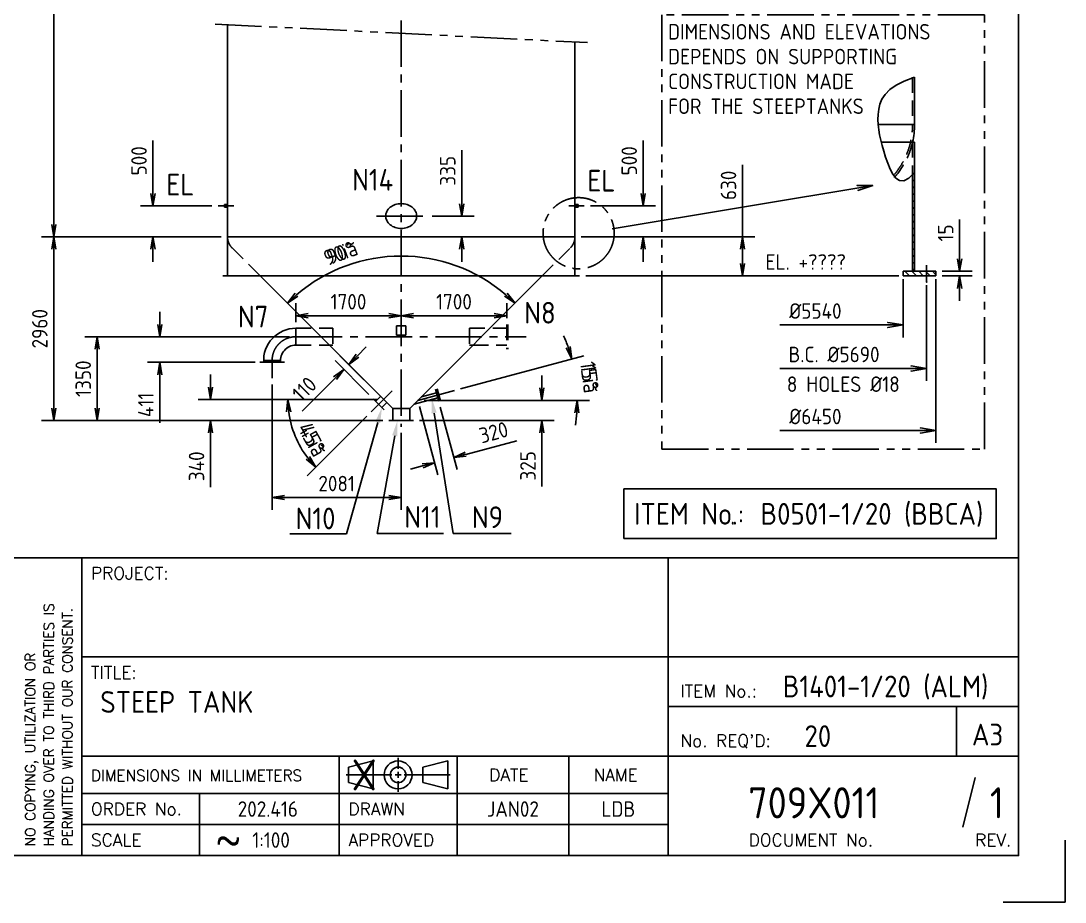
# Model space of a CAD drawing. Header units: millimetres. Extents: x -403 to 29700, y 0 to 42000.
# Drawn here: x 12870 to 29700, y 0 to 14200 of the extents above; entities that cross this region are included whole.
import ezdxf
from ezdxf.enums import TextEntityAlignment as Align

# ---------------------------------------------------------------- set-up
doc = ezdxf.new("R2010")
doc.units = ezdxf.units.MM
doc.header["$LTSCALE"] = 25
doc.header["$MEASUREMENT"] = 0
for name, pattern in [('CENTER', [45, 30, -5, 5, -5]), ('DASHED', [15, 10, -5]), ('PHANTOM', [55, 30, -5, 5, -5, 5, -5])]:
    doc.linetypes.add(name, pattern=pattern)
doc.layers.get('0').update_dxf_attribs({"color": 1})
for name, color, linetype in [('11', 7, 'Continuous'), ('21', 3, 'Continuous'), ('22', 3, 'DASHED'), ('23', 3, 'CENTER'), ('24', 3, 'PHANTOM'), ('42', 2, 'Continuous'), ('51', 4, 'Continuous'), ('52', 2, 'Continuous'), ('53', 1, 'Continuous'), ('DRWG_OUTLINE', 7, 'Continuous')]:
    doc.layers.add(name, color=color, linetype=linetype)
doc.styles.add('ISO', font='isocp.shx')
doc.styles.add('SIMPLEX', font='simplex')
doc.dimstyles.new('ISO', dxfattribs={"dimtxt": 2.5, "dimasz": 2, "dimexe": 2, "dimexo": 1, "dimgap": 1, "dimtad": 1, "dimdsep": 46, "dimtxsty": 'ISO', "dimblk": 'OPEN', "dimcen": 0, "dimadec": 3, "dimazin": 2, "dimtfac": 1, "dimtofl": 0, "dimtmove": 0, "dimatfit": 3, "dimldrblk": 'OPEN', "dimfxl": 0, "dimtolj": 1, "dimtzin": 0, "dimarcsym": 0})

# ---------------------------------------------------------------- blocks, each defined once
blk = doc.blocks.new('ALTDSTIT')
at = {"layer": '51', "style": 'ISO'}
for tag, p in [('PROJ1', (-148, 39)), ('PROJ2', (-148, 33.5)), ('TITL1', (-148, 23)), ('TITL2', (-148, 17.5))]:
    blk.add_attdef(tag, p, '', height=3.5, dxfattribs=at)
at = {"layer": '51', "style": 'ISO', "flags": 4}
for tag, p in [('ITEMNO', (-38, 25.5)), ('NOREQD', (-34.5, 17.5))]:
    blk.add_attdef(tag, p, '', height=3.5, dxfattribs=at)
at = {"layer": '52', "style": 'ISO'}
blk.add_attdef('ORDERNO', text='', height=2.5, dxfattribs=at).set_placement((-121, 7.5), align=Align.MIDDLE)
at = {"layer": '52', "style": 'ISO', "flags": 4}
for tag, p in [('DDATE', (-81.5, 6.25)), ('DNAME', (-64.5, 6.25)), ('CDATE', (-81.5, 1.25)), ('CNAME', (-64.5, 1.25))]:
    blk.add_attdef(tag, text='', height=2.5, dxfattribs=at).set_placement(p, align=Align.CENTER)
at = {"layer": '52', "style": 'ISO'}
blk.add_attdef('SCALE', (-123.5, 1.25), '', height=2.5, dxfattribs=at)
at = {"layer": '53', "style": 'ISO'}
for tag, p in [('EURPR', (-107.5, 10.5)), ('AMPR', (-95.5, 10.5))]:
    blk.add_attdef(tag, p, '', height=5, dxfattribs=at)
for tag, p in [('SPECNO', (-33, 6)), ('REVNO', (-3.5, 6))]:
    blk.add_attdef(tag, text='', height=5, dxfattribs=at).set_placement(p, align=Align.CENTER)
blk = doc.blocks.new('Altdsout')
at = {"layer": 'DRWG_OUTLINE', "color": 1}
blk.add_line((125, 55.5), (289.5, 55.5), dxfattribs=at)
at = {"layer": 'DRWG_OUTLINE', "color": 7}
for p, q in [((138.5, 7.5), (138.5, 55.5)), ((233, 55.5), (233, 7.5)), ((233, 39.5), (289.5, 39.5)), ((233, 31.5), (289.5, 31.5)), ((279.5, 31.5), (279.5, 23.5)), ((233, 23.5), (289.5, 23.5))]:
    blk.add_line(p, q, dxfattribs=at)
at = {"layer": 'DRWG_OUTLINE', "color": 3}
for p, q in [((138.5, 39.5), (233, 39.5)), ((189.5, 23.25), (189.5, 21.5)), ((199, 7.5), (199, 23.5)), ((217, 7.5), (217, 23.5)), ((188.5, 20.5), (181.13, 20.5)), ((190, 20.5), (189, 20.5)), ((189.5, 21), (189.5, 20)), ((197.9, 20.5), (190.5, 20.5)), ((189.5, 17.75), (189.5, 19.5)), ((138.5, 17.5), (233, 17.5)), ((157.5, 7.5), (157.5, 17.5)), ((138.5, 12.5), (233, 12.5)), ((297, 0), (297, 10)), ((297, 0), (287, 0))]:
    blk.add_line(p, q, dxfattribs=at)
at = {"layer": 'DRWG_OUTLINE'}
for p, q in [((138.5, 23.5), (233, 23.5)), ((180, 7.5), (180, 23.5)), ((181.5, 21.75), (185.5, 22.75)), ((185.5, 22.75), (185.5, 18.25)), ((193.5, 21.75), (197.5, 22.75)), ((197.5, 22.75), (197.5, 18.25)), ((181.5, 21.75), (181.5, 19.25)), ((193.5, 21.75), (193.5, 19.25)), ((185.5, 18.25), (181.5, 19.25)), ((197.5, 18.25), (193.5, 19.25)), ((280.5, 12.09), (282.5, 20.09))]:
    blk.add_line(p, q, dxfattribs=at)
at = {"layer": 'DRWG_OUTLINE', "color": 1}
blk.add_lwpolyline([(25, 7.5), (25, 412.5), (289.5, 412.5), (289.5, 7.5)], close=True, dxfattribs=at)
at = {"layer": 'DRWG_OUTLINE'}
for radius in [2.25, 1.25]:
    blk.add_circle((189.5, 20.5), radius, dxfattribs=at)
at = {"layer": 'DRWG_OUTLINE', "color": 3, "style": 'SIMPLEX'}
for s, height, p in [('PROJECT:', 2, (140, 52)), ('TITLE:', 2, (140, 36)), ('ITEM No.:', 2, (235, 33)), ("No. REQ'D:", 2, (235, 25)), ('DIMENSIONS IN MILLIMETERS', 1.8, (140, 19.5)), ('DATE', 2, (204.17, 19.5)), ('NAME', 2, (221, 19.5)), ('ORDER No.', 2, (140, 14)), ('DRAWN', 2, (181.5, 14)), ('SCALE', 2, (140, 9)), ('APPROVED', 2, (181.5, 9)), ('DOCUMENT No.', 2, (246, 9)), ('REV.', 2, (282.5, 9))]:
    blk.add_text(s, height=height, dxfattribs=at).set_placement(p)
for s, p in [('HANDING OVER TO THIRD PARTIES IS', (134, 9)), ('PERMITTED WITHOUT OUR CONSENT.', (137, 9)), ('NO COPYING, UTILIZATION OR', (131, 9))]:
    blk.add_text(s, height=1.6, rotation=90, dxfattribs=at).set_placement(p)
at = {"layer": 'DRWG_OUTLINE', "style": 'ISO'}
blk.add_text('A3', height=3.5, dxfattribs=at).set_placement((284.5, 27), align=Align.MIDDLE)
at = {"layer": 'DRWG_OUTLINE', "color": 4, "style": 'SIMPLEX'}
blk.add_text('%%126', height=4, dxfattribs=at).set_placement((160.08, 8.13))
blk = doc.blocks.new('_Open')
at = {"layer": '11', "color": 0, "lineweight": -2}
for p, q in [((-1, 0.167), (0, 0)), ((-1, -0.167), (0, 0)), ((0, 0), (-1, 0))]:
    blk.add_line(p, q, dxfattribs=at)
blk = doc.blocks.new('*D15')
at = {"layer": '42', "color": 0, "lineweight": -2}
for p, q in [((16900, 9110), (13900, 9110)), ((16900, 9110), (13900, 9110)), ((14100, 8910), (14100, 7960)), ((14100, 8910), (14100, 7960)), ((18702, 7760), (13900, 7760)), ((18702, 7760), (13900, 7760))]:
    blk.add_line(p, q, dxfattribs=at)
at = {"layer": '42', "color": 0, "lineweight": -2, "xscale": 200, "yscale": 200, "zscale": 200}
for p, rotation in [((14100, 9110), 90), ((14100, 9110), 90), ((14100, 7760), 270), ((14100, 7760), 270)]:
    blk.add_blockref('_Open', p, dxfattribs=dict(at, rotation=rotation))
at = {"layer": '42', "color": 0, "insert": (13875, 8435), "char_height": 250, "attachment_point": 5, "rotation": 90, "style": 'ISO'}
blk.add_mtext('\\A1;1350', dxfattribs=at)
blk.add_mtext('\\A1;1350', dxfattribs=at)
blk = doc.blocks.new('*D21')
at = {"layer": '42', "color": 0, "lineweight": -2}
for p, q in [((24500, 10720), (24500, 11883)), ((24500, 10720), (24500, 11883)), ((21900, 10720), (24700, 10720)), ((21900, 10720), (24700, 10720)), ((24500, 10290), (24500, 10520)), ((24500, 10290), (24500, 10520)), ((21975, 10090), (24700, 10090)), ((21975, 10090), (24700, 10090))]:
    blk.add_line(p, q, dxfattribs=at)
at = {"layer": '42', "color": 0, "lineweight": -2, "xscale": 200, "yscale": 200, "zscale": 200}
for p, rotation in [((24500, 10720), 90), ((24500, 10720), 90), ((24500, 10090), 270), ((24500, 10090), 270)]:
    blk.add_blockref('_Open', p, dxfattribs=dict(at, rotation=rotation))
at = {"layer": '42', "color": 0, "insert": (24275, 11550), "char_height": 250, "attachment_point": 5, "rotation": 90, "style": 'ISO'}
blk.add_mtext('\\A1;630', dxfattribs=at)
blk.add_mtext('\\A1;630', dxfattribs=at)
blk = doc.blocks.new('*D22')
at = {"layer": '42', "color": 0, "lineweight": -2}
for p, q in [((21267, 8285), (21267, 8485)), ((21267, 8285), (21267, 8485)), ((19369, 8085), (21467, 8085)), ((19369, 8085), (21467, 8085)), ((19297, 7760), (21467, 7760)), ((19297, 7760), (21467, 7760)), ((21267, 7560), (21267, 6700)), ((21267, 7560), (21267, 6700))]:
    blk.add_line(p, q, dxfattribs=at)
at = {"layer": '42', "color": 0, "lineweight": -2, "xscale": 200, "yscale": 200, "zscale": 200}
for p, rotation in [((21267, 8085), 270), ((21267, 8085), 270), ((21267, 7760), 90), ((21267, 7760), 90)]:
    blk.add_blockref('_Open', p, dxfattribs=dict(at, rotation=rotation))
at = {"layer": '42', "color": 0, "insert": (21042, 7030), "char_height": 250, "attachment_point": 5, "rotation": 90, "style": 'ISO'}
blk.add_mtext('\\A1;325', dxfattribs=at)
blk.add_mtext('\\A1;325', dxfattribs=at)
blk = doc.blocks.new('*D23')
at = {"layer": '42', "color": 0, "lineweight": -2}
for p, q in [((16919, 8343), (16919, 6319)), ((16919, 8343), (16919, 6319)), ((19000, 7560), (19000, 6319)), ((19000, 7560), (19000, 6319)), ((17119, 6519), (18800, 6519)), ((17119, 6519), (18800, 6519))]:
    blk.add_line(p, q, dxfattribs=at)
at = {"layer": '42', "color": 0, "lineweight": -2, "xscale": 200, "yscale": 200, "zscale": 200, "rotation": 180}
blk.add_blockref('_Open', (16919, 6519), dxfattribs=at)
blk.add_blockref('_Open', (16919, 6519), dxfattribs=at)
at = {"layer": '42', "color": 0, "lineweight": -2, "xscale": 200, "yscale": 200, "zscale": 200}
blk.add_blockref('_Open', (19000, 6519), dxfattribs=at)
blk.add_blockref('_Open', (19000, 6519), dxfattribs=at)
at = {"layer": '42', "color": 0, "insert": (17959, 6744), "char_height": 250, "attachment_point": 5, "style": 'ISO'}
blk.add_mtext('\\A1;2081', dxfattribs=at)
blk.add_mtext('\\A1;2081', dxfattribs=at)
blk = doc.blocks.new('*D24')
at = {"layer": '42', "color": 0, "lineweight": -2}
blk.add_line((18445, 7829), (17484, 6868), dxfattribs=at)
blk.add_line((18445, 7829), (17484, 6868), dxfattribs=at)
blk.add_arc((18716, 8100), 1543, 187.4326, 217.5674, dxfattribs=at)
blk.add_arc((18716, 8100), 1543, 187.4326, 217.5674, dxfattribs=at)
at = {"layer": '42', "color": 0, "lineweight": -2, "xscale": 200, "yscale": 200, "zscale": 200}
for p, rotation in [((17174, 8100), 93.7163244758292), ((17174, 8100), 93.71632447582928), ((17626, 7009), 311.2836755241701), ((17626, 7009), 311.2836755241703)]:
    blk.add_blockref('_Open', p, dxfattribs=dict(at, rotation=rotation))
at = {"layer": '42', "color": 0, "insert": (17565, 7459), "char_height": 250, "attachment_point": 5, "rotation": 299.0991, "style": 'ISO'}
for s in ['\\A1;45¡ã', '\\A1;45°']:
    blk.add_mtext(s, dxfattribs=at)
blk = doc.blocks.new('*D25')
at = {"layer": '42', "color": 0, "lineweight": -2}
for p, q in [((15926, 8300), (15926, 8500)), ((15926, 8300), (15926, 8500)), ((18616, 8100), (15726, 8100)), ((18616, 8100), (15726, 8100)), ((18702, 7760), (15726, 7760)), ((18702, 7760), (15726, 7760)), ((15926, 7560), (15926, 6685)), ((15926, 7560), (15926, 6685))]:
    blk.add_line(p, q, dxfattribs=at)
at = {"layer": '42', "color": 0, "lineweight": -2, "xscale": 200, "yscale": 200, "zscale": 200}
for p, rotation in [((15926, 8100), 270), ((15926, 8100), 270), ((15926, 7760), 90), ((15926, 7760), 90)]:
    blk.add_blockref('_Open', p, dxfattribs=dict(at, rotation=rotation))
at = {"layer": '42', "color": 0, "insert": (15701, 7023), "char_height": 250, "attachment_point": 5, "rotation": 90, "style": 'ISO'}
blk.add_mtext('\\A1;340', dxfattribs=at)
blk.add_mtext('\\A1;340', dxfattribs=at)
blk = doc.blocks.new('*D26')
at = {"layer": '42', "color": 0, "lineweight": -2}
blk.add_arc((19000, 7817), 2594, 49.418, 130.582, dxfattribs=at)
blk.add_arc((19000, 7817), 2594, 49.418, 130.582, dxfattribs=at)
at = {"layer": '42', "color": 0, "lineweight": -2, "xscale": 200, "yscale": 200, "zscale": 200}
for p, rotation in [((17166, 9651), 222.7909777470601), ((17166, 9651), 222.7909777470601), ((20834, 9651), 317.2090222529396), ((20834, 9651), 317.2090222529396)]:
    blk.add_blockref('_Open', p, dxfattribs=dict(at, rotation=rotation))
at = {"layer": '42', "color": 0, "insert": (18022, 10461), "char_height": 250, "attachment_point": 5, "rotation": 20.2982, "style": 'ISO'}
for s in ['\\A1;90¡ã', '\\A1;90°']:
    blk.add_mtext(s, dxfattribs=at)
blk = doc.blocks.new('*D27')
at = {"layer": '42', "color": 0, "lineweight": -2}
for p, q in [((17300, 9347), (17300, 9650)), ((17300, 9347), (17300, 9650)), ((17500, 9450), (18800, 9450)), ((17500, 9450), (18800, 9450))]:
    blk.add_line(p, q, dxfattribs=at)
at = {"layer": '42', "color": 0, "lineweight": -2, "xscale": 200, "yscale": 200, "zscale": 200, "rotation": 180}
blk.add_blockref('_Open', (17300, 9450), dxfattribs=at)
blk.add_blockref('_Open', (17300, 9450), dxfattribs=at)
at = {"layer": '42', "color": 0, "lineweight": -2, "xscale": 200, "yscale": 200, "zscale": 200}
blk.add_blockref('_Open', (19000, 9450), dxfattribs=at)
blk.add_blockref('_Open', (19000, 9450), dxfattribs=at)
at = {"layer": '42', "color": 0, "insert": (18150, 9675), "char_height": 250, "attachment_point": 5, "style": 'ISO'}
blk.add_mtext('\\A1;1700', dxfattribs=at)
blk.add_mtext('\\A1;1700', dxfattribs=at)
blk = doc.blocks.new('*D29')
at = {"layer": '42', "color": 0, "lineweight": -2}
for p, q in [((15109, 9310), (15109, 9510)), ((15109, 9310), (15109, 9510)), ((17200, 9110), (14909, 9110)), ((17200, 9110), (14909, 9110)), ((16647, 8699), (14909, 8699)), ((16647, 8699), (14909, 8699)), ((15109, 8499), (15109, 7724)), ((15109, 8499), (15109, 7724))]:
    blk.add_line(p, q, dxfattribs=at)
at = {"layer": '42', "color": 0, "lineweight": -2, "xscale": 200, "yscale": 200, "zscale": 200}
for p, rotation in [((15109, 9110), 270), ((15109, 9110), 270), ((15109, 8699), 90), ((15109, 8699), 90)]:
    blk.add_blockref('_Open', p, dxfattribs=dict(at, rotation=rotation))
at = {"layer": '42', "color": 0, "insert": (14884, 8012), "char_height": 250, "attachment_point": 5, "rotation": 90, "style": 'ISO'}
blk.add_mtext('\\A1;411', dxfattribs=at)
blk.add_mtext('\\A1;411', dxfattribs=at)
blk = doc.blocks.new('*D30')
at = {"layer": '42', "color": 0, "lineweight": -2}
for p, q in [((14999, 11420), (14999, 12271)), ((14999, 11420), (14999, 12271)), ((15950, 11220), (14799, 11220)), ((15950, 11220), (14799, 11220)), ((16100, 10720), (14799, 10720)), ((16100, 10720), (14799, 10720)), ((14999, 10520), (14999, 10320)), ((14999, 10520), (14999, 10320))]:
    blk.add_line(p, q, dxfattribs=at)
at = {"layer": '42', "color": 0, "lineweight": -2, "xscale": 200, "yscale": 200, "zscale": 200}
for p, rotation in [((14999, 11220), 270), ((14999, 11220), 270), ((14999, 10720), 90), ((14999, 10720), 90)]:
    blk.add_blockref('_Open', p, dxfattribs=dict(at, rotation=rotation))
at = {"layer": '42', "color": 0, "insert": (14774, 11945), "char_height": 250, "attachment_point": 5, "rotation": 90, "style": 'ISO'}
blk.add_mtext('\\A1;500', dxfattribs=at)
blk.add_mtext('\\A1;500', dxfattribs=at)
blk = doc.blocks.new('*D31')
at = {"layer": '42', "color": 0, "lineweight": -2}
for p, q in [((18295, 8804), (18437, 8946)), ((18295, 8804), (18437, 8946)), ((18793, 8024), (18012, 8804)), ((18793, 8024), (18012, 8804)), ((18480, 8182), (17935, 8727)), ((18480, 8182), (17935, 8727)), ((17935, 8444), (17404, 7913)), ((17935, 8444), (17404, 7913))]:
    blk.add_line(p, q, dxfattribs=at)
at = {"layer": '42', "color": 0, "lineweight": -2, "xscale": 200, "yscale": 200, "zscale": 200}
for p, rotation in [((18154, 8663), 225.0000000001108), ((18154, 8663), 225.0000000001108), ((18076, 8585), 45.00000000011077), ((18076, 8585), 45.00000000011077)]:
    blk.add_blockref('_Open', p, dxfattribs=dict(at, rotation=rotation))
at = {"layer": '42', "color": 0, "insert": (17439, 8267), "char_height": 250, "attachment_point": 5, "rotation": 45, "style": 'ISO'}
blk.add_mtext('\\A1;110', dxfattribs=at)
blk.add_mtext('\\A1;110', dxfattribs=at)
blk = doc.blocks.new('*D32')
at = {"layer": '42', "color": 0, "lineweight": -2}
for p, q in [((19955, 8269), (21943, 8802)), ((19955, 8269), (21943, 8802)), ((20633, 8085), (22037, 8085)), ((20633, 8085), (22037, 8085))]:
    blk.add_line(p, q, dxfattribs=at)
for start, end in [(19.462, 23.9241), (19.462, 23.9241), (351.0759, 355.538), (351.0759, 355.538)]:
    blk.add_arc((19269, 8085), 2569, start, end, dxfattribs=at)
at = {"layer": '42', "color": 0, "lineweight": -2, "xscale": 200, "yscale": 200, "zscale": 200}
for p, rotation in [((21750, 8750), 287.2310227634096), ((21750, 8750), 287.2310227634096), ((21837, 8085), 87.76897723659145), ((21837, 8085), 87.76897723659145)]:
    blk.add_blockref('_Open', p, dxfattribs=dict(at, rotation=rotation))
at = {"layer": '42', "color": 0, "insert": (22037, 8459), "char_height": 250, "attachment_point": 5, "rotation": 277.6835, "style": 'ISO'}
for s in ['\\A1;15¡ã', '\\A1;15°']:
    blk.add_mtext(s, dxfattribs=at)
blk = doc.blocks.new('*D33')
at = {"layer": '42', "color": 0, "lineweight": -2}
for p, q in [((19975, 11255), (19975, 12116)), ((19975, 11255), (19975, 12116)), ((19500, 11055), (20175, 11055)), ((19500, 11055), (20175, 11055)), ((19875, 10720), (19775, 10720)), ((19875, 10720), (19775, 10720)), ((19975, 10520), (19975, 10320)), ((19975, 10520), (19975, 10320))]:
    blk.add_line(p, q, dxfattribs=at)
at = {"layer": '42', "color": 0, "lineweight": -2, "xscale": 200, "yscale": 200, "zscale": 200}
for p, rotation in [((19975, 11055), 270), ((19975, 11055), 270), ((19975, 10720), 90), ((19975, 10720), 90)]:
    blk.add_blockref('_Open', p, dxfattribs=dict(at, rotation=rotation))
at = {"layer": '42', "color": 0, "insert": (19750, 11785), "char_height": 250, "attachment_point": 5, "rotation": 90, "style": 'ISO'}
blk.add_mtext('\\A1;335', dxfattribs=at)
blk.add_mtext('\\A1;335', dxfattribs=at)
blk = doc.blocks.new('*D34')
at = {"layer": '42', "color": 0, "lineweight": -2}
for p, q in [((20700, 9408), (20700, 9650)), ((20700, 9408), (20700, 9650)), ((20500, 9450), (19200, 9450)), ((20500, 9450), (19200, 9450))]:
    blk.add_line(p, q, dxfattribs=at)
at = {"layer": '42', "color": 0, "lineweight": -2, "xscale": 200, "yscale": 200, "zscale": 200, "rotation": 180}
blk.add_blockref('_Open', (19000, 9450), dxfattribs=at)
blk.add_blockref('_Open', (19000, 9450), dxfattribs=at)
at = {"layer": '42', "color": 0, "lineweight": -2, "xscale": 200, "yscale": 200, "zscale": 200}
blk.add_blockref('_Open', (20700, 9450), dxfattribs=at)
blk.add_blockref('_Open', (20700, 9450), dxfattribs=at)
at = {"layer": '42', "color": 0, "insert": (19850, 9675), "char_height": 250, "attachment_point": 5, "style": 'ISO'}
blk.add_mtext('\\A1;1700', dxfattribs=at)
blk.add_mtext('\\A1;1700', dxfattribs=at)
blk = doc.blocks.new('*D35')
at = {"layer": '42', "color": 0, "lineweight": -2}
for p, q in [((22900, 11420), (22900, 12271)), ((22900, 11420), (22900, 12271)), ((22050, 11220), (23100, 11220)), ((22050, 11220), (23100, 11220)), ((21900, 10720), (23100, 10720)), ((21900, 10720), (23100, 10720)), ((22900, 10520), (22900, 10320)), ((22900, 10520), (22900, 10320))]:
    blk.add_line(p, q, dxfattribs=at)
at = {"layer": '42', "color": 0, "lineweight": -2, "xscale": 200, "yscale": 200, "zscale": 200}
for p, rotation in [((22900, 11220), 270), ((22900, 11220), 270), ((22900, 10720), 90), ((22900, 10720), 90)]:
    blk.add_blockref('_Open', p, dxfattribs=dict(at, rotation=rotation))
at = {"layer": '42', "color": 0, "insert": (22675, 11945), "char_height": 250, "attachment_point": 5, "rotation": 90, "style": 'ISO'}
blk.add_mtext('\\A1;500', dxfattribs=at)
blk.add_mtext('\\A1;500', dxfattribs=at)
blk = doc.blocks.new('*D37')
at = {"layer": '42', "color": 0, "lineweight": -2}
for p, q in [((28000, 10365), (28000, 11001)), ((28000, 10365), (28000, 11001)), ((27716, 10165), (28200, 10165)), ((27716, 10165), (28200, 10165)), ((27716, 10090), (28200, 10090)), ((27716, 10090), (28200, 10090)), ((28000, 9890), (28000, 9690)), ((28000, 9890), (28000, 9690))]:
    blk.add_line(p, q, dxfattribs=at)
at = {"layer": '42', "color": 0, "lineweight": -2, "xscale": 200, "yscale": 200, "zscale": 200}
for p, rotation in [((28000, 10165), 270), ((28000, 10165), 270), ((28000, 10090), 90), ((28000, 10090), 90)]:
    blk.add_blockref('_Open', p, dxfattribs=dict(at, rotation=rotation))
at = {"layer": '42', "color": 0, "insert": (27775, 10783), "char_height": 250, "attachment_point": 5, "rotation": 90, "style": 'ISO'}
blk.add_mtext('\\A1;15', dxfattribs=at)
blk.add_mtext('\\A1;15', dxfattribs=at)
blk = doc.blocks.new('*X11')
at = {"color": 0}
for p, q in [((29567, 4376), (29597, 4406)), ((29567, 4266), (29597, 4296)), ((29567, 4155), (29597, 4185)), ((29567, 4045), (29597, 4075)), ((29567, 3934), (29597, 3964)), ((29567, 3824), (29597, 3854)), ((29567, 3713), (29597, 3743)), ((29567, 3603), (29597, 3633)), ((29567, 3492), (29597, 3522)), ((29567, 3382), (29597, 3412)), ((29567, 3271), (29597, 3301)), ((29567, 3161), (29597, 3191)), ((29567, 3050), (29597, 3080)), ((29567, 2940), (29597, 2970)), ((29567, 2829), (29597, 2859))]:
    blk.add_line(p, q, dxfattribs=at)
blk = doc.blocks.new('*X12')
at = {"color": 0}
for p, q in [((29519, 2743), (29444, 2818)), ((29629, 2743), (29554, 2818)), ((29740, 2743), (29665, 2818)), ((29850, 2743), (29775, 2818)), ((29942, 2762), (29886, 2818))]:
    blk.add_line(p, q, dxfattribs=at)
blk = doc.blocks.new('*D46')
at = {"layer": '42', "color": 0, "lineweight": -2}
for p, q in [((19294, 7989), (19589, 6888)), ((19294, 7989), (19589, 6888)), ((19629, 7975), (19899, 6970)), ((19629, 7975), (19899, 6970)), ((20040, 7215), (20861, 7435)), ((20040, 7215), (20861, 7435)), ((19345, 7029), (19151, 6977)), ((19345, 7029), (19151, 6977))]:
    blk.add_line(p, q, dxfattribs=at)
at = {"layer": '42', "color": 0, "lineweight": -2, "xscale": 200, "yscale": 200, "zscale": 200}
for p, rotation in [((19847, 7164), 194.9999999999995), ((19847, 7164), 194.9999999999995), ((19538, 7081), 14.99999999999955), ((19538, 7081), 14.99999999999955)]:
    blk.add_blockref('_Open', p, dxfattribs=dict(at, rotation=rotation))
at = {"layer": '42', "color": 0, "insert": (20489, 7569), "char_height": 250, "attachment_point": 5, "rotation": 15, "style": 'ISO'}
blk.add_mtext('\\A1;320', dxfattribs=at)
blk.add_mtext('\\A1;320', dxfattribs=at)
blk = doc.blocks.new('*D48')
at = {"layer": '21', "color": 0, "lineweight": -2}
for p, q in [((16100, 24220), (13200, 24220)), ((16100, 24220), (13200, 24220)), ((13400, 24020), (13400, 10920)), ((13400, 24020), (13400, 10920)), ((16100, 10720), (13200, 10720)), ((16100, 10720), (13200, 10720))]:
    blk.add_line(p, q, dxfattribs=at)
at = {"layer": '21', "color": 0, "lineweight": -2, "xscale": 200, "yscale": 200, "zscale": 200}
for p, rotation in [((13400, 24220), 90), ((13400, 24220), 90), ((13400, 10720), 270), ((13400, 10720), 270)]:
    blk.add_blockref('_Open', p, dxfattribs=dict(at, rotation=rotation))
at = {"layer": '21', "color": 0, "insert": (13175, 17470), "char_height": 250, "attachment_point": 5, "rotation": 90, "style": 'ISO'}
blk.add_mtext('\\A1;16000', dxfattribs=at)
blk.add_mtext('\\A1;16000', dxfattribs=at)
blk = doc.blocks.new('*D49')
at = {"layer": '42', "color": 0, "lineweight": -2}
for p, q in [((16100, 10720), (13200, 10720)), ((16100, 10720), (13200, 10720)), ((13400, 10520), (13400, 7960)), ((13400, 10520), (13400, 7960)), ((18702, 7760), (13200, 7760)), ((18702, 7760), (13200, 7760))]:
    blk.add_line(p, q, dxfattribs=at)
at = {"layer": '42', "color": 0, "lineweight": -2, "xscale": 200, "yscale": 200, "zscale": 200}
for p, rotation in [((13400, 10720), 90), ((13400, 10720), 90), ((13400, 7760), 270), ((13400, 7760), 270)]:
    blk.add_blockref('_Open', p, dxfattribs=dict(at, rotation=rotation))
at = {"layer": '42', "color": 0, "insert": (13175, 9240), "char_height": 250, "attachment_point": 5, "rotation": 90, "style": 'ISO'}
blk.add_mtext('\\A1;2960', dxfattribs=at)
blk.add_mtext('\\A1;2960', dxfattribs=at)
blk = doc.blocks.new('st-item')
at = {"layer": '51'}
blk.add_lwpolyline([(0, 0), (60, 0), (60, 8), (0, 8)], close=True, dxfattribs=at)
at = {"layer": '51', "style": 'ISO'}
blk.add_text('ITEM No.:', height=3.5, dxfattribs=at).set_placement((10.5, 4), align=Align.MIDDLE)
blk.add_attdef('ITEM', text='', height=3.5, dxfattribs=at).set_placement((37.5, 4), align=Align.MIDDLE)

msp = doc.modelspace()

# ---------------------------------------------------------------- linework, layer by layer
at = {"layer": '11'}
for p, q in [((16200, 14140), (16200, 10090.304)), ((21800, 13860), (21800, 10090.304)), ((27271.387, 13293.485), (27271.387, 12530.297)), ((26687.243, 12530.297), (27271.387, 12530.297)), ((26735.974, 12246.778), (27271.387, 12246.778)), ((27271.387, 12246.778), (27271.387, 10165.297)), ((27241.387, 11802.364), (27241.387, 10165.297)), ((16150, 11240.304), (16150, 11200.304)), ((16150, 11240.304), (16200, 11240.304)), ((16150, 11200.304), (16200, 11200.304)), ((21800, 11240.304), (21850, 11240.304)), ((21800, 11200.304), (21850, 11200.304)), ((21850, 11240.304), (21850, 11200.304)), ((16200, 10720.304), (21800, 10720.304)), ((27091.387, 10165.297), (27616.387, 10165.297)), ((27091.387, 10165.297), (27091.387, 10090.297)), ((27616.387, 10165.297), (27616.387, 10090.297)), ((16125, 10090.304), (21875, 10090.304)), ((16726.447, 10090.304), (18863.5, 7953.251)), ((19136.5, 7953.251), (21273.553, 10090.304)), ((27091.387, 10090.297), (27616.387, 10090.297)), ((18925, 9285.304), (18925, 9135.304)), ((18925, 9285.304), (19075, 9285.304)), ((19075, 9285.304), (19075, 9135.304)), ((17300, 8973.804), (17300, 9246.804)), ((18925, 9135.304), (19075, 9135.304)), ((17116.5, 8699.304), (16721.5, 8699.304)), ((17055.5, 8729.304), (16782.5, 8729.304)), ((19603.528, 8071.533), (19551.764, 8264.718)), ((19632.506, 8079.297), (19580.742, 8272.483)), ((18550.277, 8110.911), (18727.053, 7934.134)), ((18589.167, 8072.02), (18666.949, 8149.802)), ((19209.156, 8025.907), (19588.516, 8127.557)), ((19327.95, 8144.701), (19566.776, 8208.694)), ((18688.162, 7973.025), (18765.944, 8050.807)), ((18863.5, 7953.251), (19136.5, 7953.251)), ((18863.5, 7953.251), (18863.5, 7760.304)), ((19136.5, 7953.251), (19136.5, 7760.304)), ((18802.5, 7760.304), (19197.5, 7760.304))]:
    msp.add_line(p, q, dxfattribs=at)
msp.add_lwpolyline([(18750, 11055.304, 0.120011217), (18768.061, 10981.142, 0.104956733), (18823.223, 10913.883, 0.088922687), (18901.994, 10871.12, 0.080166898), (19000, 10855.304, 0.080166898), (19098.006, 10871.12, 0.088922687), (19176.777, 10913.883, 0.104956733), (19231.939, 10981.142, 0.120011217), (19250, 11055.304, 0.120011217), (19231.939, 11129.467, 0.104956733), (19176.777, 11196.726, 0.088922687), (19098.006, 11239.489, 0.080166898), (19000, 11255.304, 0.080166898), (18901.994, 11239.489, 0.088922687), (18823.223, 11196.726, 0.104956733), (18768.061, 11129.467, 0.120011217)], format="xyb", close=True, dxfattribs=at)
for centre, radius, start, end in [((25991.387, 12530.297), 1281.75, 347.2206602, 0), ((17300, 8729.304), 517.5, 90, 183.3233577), ((17300, 8729.304), 244.5, 90, 187.0479176)]:
    msp.add_arc(centre, radius, start, end, dxfattribs=at)
at = {"layer": '21'}
for p, q in [((19528.961, 7881.325), (19835.4, 5940.683)), ((18621.864, 7731.076), (18118.379, 5936.88)), ((18894.862, 7514.257), (18611.673, 5940.683)), ((18118.379, 5936.88), (17205.507, 5936.88)), ((18611.673, 5940.683), (19682.598, 5940.683)), ((19835.4, 5940.683), (20774.589, 5940.683))]:
    msp.add_line(p, q, dxfattribs=at)
msp.add_lwpolyline([(26600, 11550), (26360.672, 11467.956), (26600, 11550), (26347, 11549.99), (26600, 11550), (22400, 10850)], dxfattribs=at)
for points in [[(19487.804, 7874.829), (19570.118, 7887.82), (19489.989, 8128.268)], [(18581.747, 7742.334), (18661.981, 7719.818), (18689.409, 7971.778)], [(18853.854, 7521.637), (18935.87, 7506.877), (18939.142, 7760.304)]]:
    msp.add_solid(points, dxfattribs=at)
at = {"layer": '22'}
for p, q in [((27241.387, 13293.485), (27241.387, 12530.297)), ((27241.387, 12246.778), (27241.387, 11802.364)), ((16273.223, 10543.528), (16726.447, 10090.304)), ((21273.553, 10090.304), (21726.777, 10543.528)), ((20700, 9307.804), (20700, 8912.804)), ((20719.999, 9307.929), (20719.999, 8912.929)), ((17300, 9246.804), (17900, 9246.804)), ((17900, 9246.804), (17900, 8973.804)), ((20100, 9246.804), (20100, 8973.804)), ((20100, 9246.804), (20700, 9246.804)), ((17300, 8973.804), (17842.947, 8973.804)), ((17842.947, 8973.804), (17900, 8973.804)), ((20100, 8973.804), (20157.053, 8973.804)), ((20157.053, 8973.804), (20700, 8973.804))]:
    msp.add_line(p, q, dxfattribs=at)
for centre, radius, start, end in [((25991.387, 12530.297), 1250, 319.9859662, 0), ((25991.387, 12530.297), 1281.75, 318.323876, 347.2206602), ((16450, 10720.304), 250, 180, 225), ((21550, 10720.304), 250, 315, 0)]:
    msp.add_arc(centre, radius, start, end, dxfattribs=at)
at = {"layer": '23'}
for p, q in [((19000, 15333.933), (19000, 7660.304)), ((16050, 11220.304), (16300, 11220.304)), ((21700, 11220.304), (21950, 11220.304)), ((18600, 11055.304), (19400, 11055.304)), ((27466.387, 10265.297), (27466.387, 9990.297)), ((17300, 9110.304), (21014, 9110.304)), ((16919, 8729.304), (16919, 8442.783)), ((18515.944, 7899.802), (18856.1, 8239.958)), ((19268.553, 8085.304), (19858.655, 8243.422))]:
    msp.add_line(p, q, dxfattribs=at)
msp.add_lwpolyline([(27271.387, 13293.485), (27105.962, 13231.509), (26975.007, 13164.118), (26874.473, 13092.162), (26800.31, 13016.489), (26748.468, 12937.947), (26714.898, 12857.387), (26695.552, 12775.656), (26686.378, 12693.604), (26683.941, 12611.839), (26687.255, 12530.001), (26695.945, 12447.492), (26709.638, 12363.712), (26727.959, 12278.061), (26750.536, 12189.939), (26776.994, 12098.748), (26806.96, 12003.887), (26840.34, 11906.152), (26878.159, 11811.918), (26921.722, 11728.957), (26972.335, 11665.039), (27031.303, 11627.934), (27099.931, 11625.414), (27179.524, 11665.248), (27271.387, 11755.209)], dxfattribs=at)
msp.add_circle((21859.035, 10779.135), 573.244, dxfattribs=at)
msp.add_arc((17300, 8729.304), 381, 90, 180, dxfattribs=at)
at = {"layer": '24'}
msp.add_line((16000, 14150), (22000, 13850), dxfattribs=at)
at = {"layer": '42'}
for p, q in [((21975, 10090.304), (27020.119, 10090.304)), ((27091.387, 10040.297), (27091.387, 9100)), ((27466.387, 9940.297), (27466.387, 8400)), ((27616.387, 10040.297), (27616.387, 7400)), ((18616.447, 8100.304), (16577.187, 8100.304))]:
    msp.add_line(p, q, dxfattribs=at)
for points in [[(27091.387, 9300), (26841.828, 9258.417), (27091.387, 9300), (26841.828, 9341.583), (27091.387, 9300), (25100, 9300)], [(27466.387, 8600), (27216.828, 8558.417), (27466.387, 8600), (27216.828, 8641.583), (27466.387, 8600), (25100, 8600)], [(27616.387, 7600), (27366.828, 7558.417), (27616.387, 7600), (27366.828, 7641.583), (27616.387, 7600), (25100, 7600)]]:
    msp.add_lwpolyline(points, dxfattribs=at)
msp.add_point((27466.387, 9990.297), dxfattribs=at)
at = {"layer": '51', "linetype": 'PHANTOM'}
msp.add_lwpolyline([(23200, 7300), (28400, 7300), (28400, 14300), (23200, 14300)], close=True, dxfattribs=at)

# ---------------------------------------------------------------- block references
at = {"layer": '21'}
for name in ['*X11', '*X12']:
    msp.add_blockref(name, (-2325.322, 7347.298), dxfattribs=at)
at = {"layer": '42', "xscale": 100, "yscale": 100, "zscale": 100}
msp.add_blockref('st-item', (22590.141, 5857.444), dxfattribs=at).add_auto_attribs({'ITEM': '.  B0501-1/20 (BBCA)'})
at = {"layer": 'DRWG_OUTLINE', "xscale": 100, "yscale": 100, "zscale": 100}
msp.add_blockref('Altdsout', (0, 0), dxfattribs=at)
msp.add_blockref('ALTDSTIT', (28950, 750), dxfattribs=at).add_auto_attribs({'SPECNO': '709X011', 'REVNO': '1', 'TITL1': 'STEEP TANK', 'ITEMNO': 'B1401-1/20 (ALM)', 'NOREQD': '20', 'ORDERNO': '202.416', 'SCALE': '1:100', 'DDATE': 'JAN02', 'DNAME': 'LDB', 'EURPR': 'X'})

# ---------------------------------------------------------------- texts
at = {"layer": '42', "style": 'ISO'}
for s, p in [('DIMENSIONS AND ELEVATIONS', (23300, 13900)), ('DEPENDS ON SUPPORTING', (23300, 13500)), ('CONSTRUCTION MADE', (23300, 13100)), ('FOR THE STEEPTANKS', (23300, 12700)), ('EL. +????', (24871.99, 10190.304))]:
    msp.add_text(s, height=250, dxfattribs=at).set_placement(p)
for s, p in [('%%c5540', (25675.098, 9525)), ('B.C. %%c5690', (25975.535, 8825)), ('%%c6450', (25675.098, 7825))]:
    msp.add_text(s, height=250, dxfattribs=at).set_placement(p, align=Align.MIDDLE_CENTER)
msp.add_text('8 HOLES %%c18', height=250, dxfattribs=at).set_placement((26125, 8346.593), align=Align.MIDDLE)
at = {"layer": '51', "style": 'ISO'}
for s, p in [('N14', (18208.054, 11464.923)), ('EL', (22000, 11450)), ('EL', (15213.319, 11386.788)), ('N7', (16367.962, 9259.711)), ('N8', (20982.67, 9322.174)), ('N10', (17297.616, 6006.928)), ('N11', (19049.111, 6031.626)), ('N9', (20138.663, 6027.341))]:
    msp.add_text(s, height=350, dxfattribs=at).set_placement(p)

# ---------------------------------------------------------------- dimensions: what is measured, and where the dimension line sits
at = {"layer": '21'}
dim = msp.add_linear_dim(base=(13400, 10720.304), p1=(16200, 24220.304), p2=(16200, 10720.304), angle=90, text='16000', dimstyle='ISO', override={"dimscale": 100, "dimgap": 1}, dxfattribs=at)
dim.commit()
dim.dimension.update_dxf_attribs({"geometry": '*D48', "text_midpoint": (13175, 17470.304)})
at = {"layer": '42'}
for base, p1, p2, angle, override, picture, middle in [((14998.779, 11220.304), (16200, 10720.304), (16050, 11220.304), 90, {"dimscale": 100}, '*D30', (14773.779, 11945.403)), ((22900, 11220.304), (21800, 10720.304), (21950, 11220.304), 90, {"dimscale": 100}, '*D35', (22675, 11945.403)), ((19974.651, 11055.304), (19974.651, 10720.304), (19400, 11055.304), 90, {"dimscale": 100}, '*D33', (19749.651, 11785.482)), ((28000, 10165.297), (27616.387, 10090.297), (27616.387, 10165.297), 90, {"dimscale": 100, "dimlfac": 0.2}, '*D37', (27775, 10782.974)), ((13400, 7760.304), (16200, 10720.304), (18802.5, 7760.304), 90, {"dimscale": 100, "dimgap": 1}, '*D49', (13174.975, 9240.304)), ((15108.856, 8699.304), (17300, 9110.304), (16747.5, 8699.304), 90, {"dimscale": 100}, '*D29', (14883.856, 8011.804)), ((14100, 7760.304), (17000, 9110.304), (18802.5, 7760.304), 90, {"dimscale": 100}, '*D15', (13875, 8435.304)), ((15925.84, 7760.304), (18716.447, 8100.304), (18802.5, 7760.304), 90, {"dimscale": 100}, '*D25', (15700.84, 7022.706)), ((21267.102, 7760.304), (19268.553, 8085.304), (19197.5, 7760.304), 90, {"dimscale": 100}, '*D22', (21042.078, 7030.127)), ((19846.807, 7163.604), (19268.553, 8085.304), (19603.528, 8071.533), 15, {"dimscale": 100}, '*D46', (20488.957, 7568.631))]:
    dim = msp.add_linear_dim(base=base, p1=p1, p2=p2, angle=angle, dimstyle='ISO', override=override, dxfattribs=at)
    dim.commit()
    dim.dimension.update_dxf_attribs({"geometry": picture, "text_midpoint": middle})
for base, p1, p2, angle, picture, middle in [((24500, 10720.304), (21875, 10090.304), (21800, 10720.304), 90, '*D21', (24500, 11550)), ((18075.934, 8585.253), (18863.5, 7953.251), (18550.277, 8110.911), 45, '*D31', (17598.568, 8107.886))]:
    dim = msp.add_linear_dim(base=base, p1=p1, p2=p2, angle=angle, dimstyle='ISO', override={"dimscale": 100}, dxfattribs=at)
    dim.commit()
    dim.dimension.update_dxf_attribs({"geometry": picture, "text_midpoint": middle, "dimtype": 160})
for base, line1, line2, picture, middle in [((19671.47, 10322.71), ((19136.5, 7953.251), (21623.553, 10440.304)), ((16376.447, 10440.304), (18863.5, 7953.251)), '*D26', (18100, 10250)), ((21827.567, 8309.189), ((19268.553, 8085.304), (20532.968, 8085.304)), ((19268.553, 8085.304), (19858.655, 8243.422)), '*D32', (21814.279, 8428.754)), ((17226.203, 7700.995), ((18616.447, 8100.304), (16577.187, 8100.304)), ((18515.944, 7899.802), (18856.1, 8239.958)), '*D24', (17368.367, 7350))]:
    dim = msp.add_angular_dim_2l(base=base, line1=line1, line2=line2, dimstyle='ISO', override={"dimscale": 100}, dxfattribs=at)
    dim.commit()
    dim.dimension.update_dxf_attribs({"geometry": picture, "text_midpoint": middle, "dimtype": 162})
for base, p1, p2, override, picture, middle in [((19000, 9450), (17300, 9246.804), (19000, 9978.071), {"dimscale": 100, "dimgap": 1, "dimse2": 1}, '*D27', (18150, 9675)), ((19000, 9450), (20700, 9307.804), (19000, 9978.071), {"dimscale": 100, "dimgap": 1, "dimse2": 1}, '*D34', (19850, 9675)), ((19000, 6518.578), (16919, 8442.783), (19000, 7660.304), {"dimscale": 100}, '*D23', (17959.5, 6743.603))]:
    dim = msp.add_linear_dim(base=base, p1=p1, p2=p2, dimstyle='ISO', override=override, dxfattribs=at)
    dim.commit()
    dim.dimension.update_dxf_attribs({"geometry": picture, "text_midpoint": middle})

doc.saveas('drawing.dxf')
